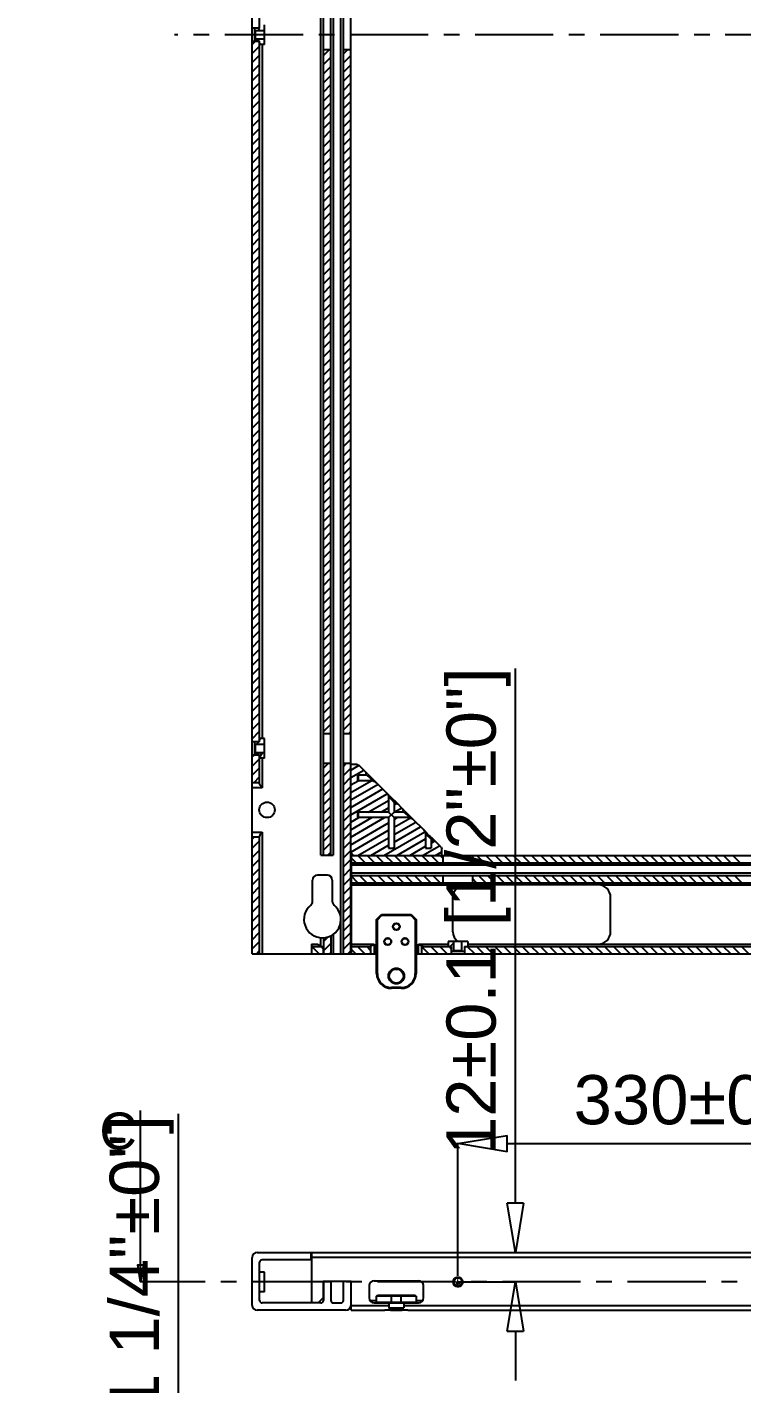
# Model space of a CAD drawing. Header units: millimetres. Extents: x -3132 to 28633, y 682 to 5849.
# Drawn here: x 14237 to 14528, y 2164 to 2716 of the extents above; entities that cross this region are included whole.
import ezdxf

# ---------------------------------------------------------------- set-up
doc = ezdxf.new("R2010")
doc.units = ezdxf.units.MM
doc.linetypes.add('CENTER', pattern=[50.8, 31.75, -6.35, 6.35, -6.35])
for name, color, linetype in [('02___PRT_ALL_AXES', 7, 'Continuous'), ('DEFAULT_1', 7, 'CENTER'), ('标准', 3, 'Continuous')]:
    doc.layers.add(name, color=color, linetype=linetype)
doc.layers.add('screw', color=33, linetype='Continuous', lineweight=13)
doc.styles.get("Standard").update_dxf_attribs({"font": 'arial.ttf'})
doc.styles.add('TXT', font='romans.shx', dxfattribs={"bigfont": 'gbcbig.shx'})
doc.dimstyles.new('ISO_25-10', dxfattribs={"dimtxt": 20, "dimasz": 20, "dimexe": 0.3, "dimexo": 0.3, "dimgap": 2, "dimtad": 1, "dimrnd": 0.0001, "dimdsep": 46, "dimtxsty": 'Standard', "dimblk": 'CLOSEDBLANK', "dimcen": 0.1, "dimclrd": 256, "dimclre": 256, "dimclrt": 256, "dimadec": 0, "dimazin": 2, "dimtm": 1e-09, "dimtfac": 1, "dimtofl": 0, "dimtmove": 0, "dimatfit": 3, "dimldrblk": 'CLOSEDBLANK', "dimfxl": 1, "dimtolj": 1, "dimarcsym": 0})
doc.dimstyles.get("Standard").update_dxf_attribs({"dimtxt": 0.18, "dimasz": 0.18, "dimexe": 0.18, "dimexo": 0.0625, "dimgap": 0.09, "dimtad": 0, "dimtih": 1, "dimtoh": 1, "dimdec": 4, "dimzin": 0, "dimdsep": 46, "dimtxsty": 'Standard', "dimcen": 0.09, "dimadec": 0, "dimazin": 0, "dimtfac": 1, "dimtdec": 4, "dimtofl": 0, "dimtmove": 0, "dimatfit": 3, "dimfxl": 1, "dimtolj": 1, "dimtzin": 0, "dimarcsym": 0})

# ---------------------------------------------------------------- blocks, each defined once
blk = doc.blocks.new('_ClosedBlank')
at = {"color": 0, "linetype": 'ByBlock', "lineweight": -2}
for p, q in [((-1, 0.167), (0, 0)), ((-1, 0.167), (-1, -0.167)), ((0, 0), (-1, -0.167))]:
    blk.add_line(p, q, dxfattribs=at)
blk = doc.blocks.new('*D268')
at = {"layer": 'Defpoints', "color": 0, "transparency": 16777216}
for p in [(14834.75, 2119.15), (14334.75, 1953.25), (14834.75, 1953.25)]:
    blk.add_point(p, dxfattribs=at)
at = {"layer": '标准', "lineweight": -2, "transparency": 16777216}
for p, q in [((14334.75, 1953.55), (14334.75, 2119.45)), ((14354.75, 2119.15), (14814.75, 2119.15)), ((14834.75, 1953.55), (14834.75, 2119.45))]:
    blk.add_line(p, q, dxfattribs=at)
at = {"layer": '标准', "lineweight": -2, "transparency": 16777216, "xscale": 20, "yscale": 20, "zscale": 20, "rotation": 180}
blk.add_blockref('_ClosedBlank', (14334.75, 2119.15), dxfattribs=at)
at = {"layer": '标准', "lineweight": -2, "transparency": 16777216, "xscale": 20, "yscale": 20, "zscale": 20}
blk.add_blockref('_ClosedBlank', (14834.75, 2119.15), dxfattribs=at)
at = {"layer": '标准', "transparency": 16777216, "insert": (14586.23, 2134.09), "char_height": 20, "attachment_point": 5}
blk.add_mtext('\\A1;500 [1\'-7 5/8"]%%P0.1', dxfattribs=at)
blk = doc.blocks.new('*D271')
at = {"layer": 'Defpoints', "color": 0, "transparency": 16777216}
for p in [(14742.25, 2262.08), (14412.25, 2208.05), (14742.25, 2208.05)]:
    blk.add_point(p, dxfattribs=at)
at = {"layer": '标准', "lineweight": -2, "transparency": 16777216}
for p, q in [((14412.25, 2208.35), (14412.25, 2262.38)), ((14432.25, 2262.08), (14722.25, 2262.08)), ((14742.25, 2208.35), (14742.25, 2262.38))]:
    blk.add_line(p, q, dxfattribs=at)
at = {"layer": '标准', "lineweight": -2, "transparency": 16777216, "xscale": 20, "yscale": 20, "zscale": 20, "rotation": 180}
blk.add_blockref('_ClosedBlank', (14412.25, 2262.08), dxfattribs=at)
at = {"layer": '标准', "lineweight": -2, "transparency": 16777216, "xscale": 20, "yscale": 20, "zscale": 20}
blk.add_blockref('_ClosedBlank', (14742.25, 2262.08), dxfattribs=at)
at = {"layer": '标准', "transparency": 16777216, "insert": (14577.25, 2276.9), "char_height": 20, "attachment_point": 5}
blk.add_mtext('\\A1;330±0.15 [1\'-1"±0"]', dxfattribs=at)
blk = doc.blocks.new('screw_m4_l')
at = {"layer": 'screw', "color": 1, "linetype": 'CENTER', "ltscale": 0.008797}
for p, q in [((-2.2, 0), (2.2, 0)), ((0, -2.2), (0, 2.2))]:
    blk.add_line(p, q, dxfattribs=at)
at = {"layer": 'screw', "color": 33}
blk.add_circle((0, 0), 1.65, dxfattribs=at)
at = {"layer": 'screw', "color": 2, "linetype": 'CENTER'}
blk.add_arc((0, 0), 2, 270, 180, dxfattribs=at)
at = {"layer": 'screw', "color": 6, "style": 'TXT'}
blk.add_text('M4', height=0.8, dxfattribs=at).set_placement((-0.68, -1))
blk = doc.blocks.new('*D274')
at = {"layer": 'Defpoints', "color": 0, "transparency": 16777216}
for p in [(14298.83, 2011.75), (14328.75, 2011.75), (14357.25, 1979.75)]:
    blk.add_point(p, dxfattribs=at)
at = {"layer": '标准', "lineweight": -2, "transparency": 16777216}
for p, q in [((14298.83, 2031.75), (14298.83, 2274.15)), ((14328.45, 2011.75), (14298.53, 2011.75)), ((14356.95, 1979.75), (14298.53, 1979.75)), ((14298.83, 1959.75), (14298.83, 1939.75))]:
    blk.add_line(p, q, dxfattribs=at)
at = {"layer": '标准', "lineweight": -2, "transparency": 16777216, "xscale": 20, "yscale": 20, "zscale": 20}
for p, rotation in [((14298.83, 2011.75), 270), ((14298.83, 1979.75), 90)]:
    blk.add_blockref('_ClosedBlank', p, dxfattribs=dict(at, rotation=rotation))
at = {"layer": '标准', "transparency": 16777216, "insert": (14283.88, 2162.95), "char_height": 20, "attachment_point": 5, "rotation": 90}
blk.add_mtext('\\A1;{\\C1;32±0.1 [1 1/4"±0"]}', dxfattribs=at)
blk = doc.blocks.new('*D286')
at = {"layer": 'Defpoints', "color": 0, "transparency": 16777216}
for p in [(14412.25, 2217.85), (14435.58, 2217.85), (14412.25, 2205.85)]:
    blk.add_point(p, dxfattribs=at)
at = {"layer": '标准', "lineweight": -2, "transparency": 16777216}
for p, q in [((14435.58, 2237.85), (14435.58, 2455.08)), ((14412.55, 2217.85), (14435.88, 2217.85)), ((14412.55, 2205.85), (14435.88, 2205.85)), ((14435.58, 2185.85), (14435.58, 2165.85))]:
    blk.add_line(p, q, dxfattribs=at)
at = {"layer": '标准', "lineweight": -2, "transparency": 16777216, "xscale": 20, "yscale": 20, "zscale": 20}
for p, rotation in [((14435.58, 2217.85), 270), ((14435.58, 2205.85), 90)]:
    blk.add_blockref('_ClosedBlank', p, dxfattribs=dict(at, rotation=rotation))
at = {"layer": '标准', "transparency": 16777216, "insert": (14420.63, 2356.47), "char_height": 20, "attachment_point": 5, "rotation": 90}
blk.add_mtext('\\A1;12±0.1 [1/2"±0"]', dxfattribs=at)

msp = doc.modelspace()

# ---------------------------------------------------------------- linework, layer by layer
at = {"color": 7, "linetype": 'Continuous'}
for p, q in [((14328.754, 2339.171), (14328.754, 3086.171)), ((14364.754, 2339.171), (14364.754, 3086.171)), ((14365.754, 2339.171), (14365.754, 3086.171)), ((14368.754, 2339.171), (14368.754, 3086.171)), ((14356.654, 2379.271), (14356.654, 3035.695)), ((14357.654, 2379.271), (14357.654, 3035.681)), ((14360.654, 2379.271), (14360.654, 3036.486)), ((14361.654, 3037.097), (14361.654, 2379.271)), ((14331.754, 2715.361), (14331.754, 2999.981)), ((14331.754, 2715.371), (14328.754, 2715.371)), ((14329.754, 2709.981), (14329.754, 2715.361)), ((14331.754, 2715.361), (14329.754, 2715.361)), ((14330.054, 2714.321), (14329.754, 2714.621)), ((14330.054, 2711.021), (14330.054, 2714.321)), ((14330.054, 2714.321), (14333.754, 2714.321)), ((14333.754, 2708.671), (14333.754, 2716.671)), ((14331.754, 2709.971), (14328.754, 2709.971)), ((14330.054, 2711.021), (14329.754, 2710.721)), ((14331.754, 2709.981), (14329.754, 2709.981)), ((14330.054, 2711.021), (14333.754, 2711.021)), ((14331.754, 2425.361), (14331.754, 2709.981)), ((14333.754, 2708.671), (14331.754, 2708.671)), ((14332.754, 2708.671), (14332.754, 2426.671)), ((14357.654, 2706.671), (14360.654, 2706.671)), ((14365.754, 2706.671), (14368.754, 2706.671)), ((14333.754, 2426.671), (14331.754, 2426.671)), ((14333.754, 2418.671), (14333.754, 2426.671)), ((14357.654, 2428.671), (14360.654, 2428.671)), ((14365.754, 2428.671), (14368.754, 2428.671)), ((14331.754, 2425.371), (14328.754, 2425.371)), ((14331.754, 2425.361), (14329.754, 2425.361)), ((14329.754, 2419.981), (14329.754, 2425.361)), ((14330.054, 2424.321), (14329.754, 2424.621)), ((14330.054, 2421.021), (14329.754, 2420.721)), ((14330.054, 2424.321), (14333.754, 2424.321)), ((14330.054, 2421.021), (14330.054, 2424.321)), ((14330.054, 2421.021), (14333.754, 2421.021)), ((14331.754, 2419.971), (14328.754, 2419.971)), ((14331.754, 2419.981), (14329.754, 2419.981)), ((14331.754, 2408.403), (14331.754, 2419.981)), ((14333.754, 2418.671), (14331.754, 2418.671)), ((14332.754, 2418.671), (14332.754, 2406.671)), ((14357.654, 2416.671), (14360.654, 2416.671)), ((14365.754, 2416.671), (14368.754, 2416.671)), ((14371.34, 2416.171), (14368.754, 2416.171)), ((14371.34, 2416.171), (14372.047, 2415.878)), ((14375.741, 2412.184), (14372.047, 2415.878)), ((14375.3, 2411.744), (14371.754, 2411.744)), ((14371.754, 2411.744), (14371.754, 2409.517)), ((14377.875, 2409.517), (14371.754, 2409.517)), ((14376.587, 2410.631), (14375.3, 2411.744)), ((14376.587, 2410.631), (14376.87, 2410.914)), ((14376.587, 2410.631), (14377.875, 2409.517)), ((14384.368, 2403.557), (14378.141, 2409.784)), ((14331.754, 2408.671), (14328.754, 2408.671)), ((14332.754, 2406.671), (14328.754, 2406.671)), ((14384.101, 2403.291), (14385.214, 2402.004)), ((14384.101, 2403.291), (14384.101, 2396.744)), ((14385.214, 2402.004), (14385.497, 2402.286)), ((14385.214, 2402.004), (14386.328, 2400.716)), ((14386.328, 2400.716), (14386.328, 2396.744)), ((14390.741, 2397.185), (14386.768, 2401.157)), ((14384.101, 2396.744), (14371.754, 2396.744)), ((14371.754, 2396.744), (14371.754, 2394.517)), ((14384.101, 2394.517), (14371.754, 2394.517)), ((14386.328, 2394.517), (14384.101, 2396.744)), ((14384.101, 2394.517), (14386.328, 2396.744)), ((14384.101, 2394.517), (14384.101, 2382.171)), ((14390.3, 2396.744), (14386.328, 2396.744)), ((14392.875, 2394.517), (14386.328, 2394.517)), ((14386.328, 2394.517), (14386.328, 2382.171)), ((14390.3, 2396.744), (14392.875, 2394.517)), ((14391.587, 2395.631), (14391.87, 2395.914)), ((14399.368, 2388.557), (14393.141, 2394.784)), ((14328.754, 2388.671), (14332.754, 2388.671)), ((14332.754, 2388.671), (14332.754, 2339.171)), ((14399.101, 2388.291), (14400.214, 2387.004)), ((14399.101, 2388.291), (14399.101, 2382.171)), ((14400.215, 2387.004), (14400.497, 2387.287)), ((14328.754, 2386.671), (14331.754, 2386.671)), ((14331.754, 2339.171), (14331.754, 2386.939)), ((14384.101, 2382.171), (14386.328, 2382.171)), ((14399.101, 2382.171), (14401.328, 2382.171)), ((14401.328, 2385.716), (14400.214, 2387.004)), ((14401.328, 2385.716), (14401.328, 2382.171)), ((14405.461, 2382.464), (14401.768, 2386.157)), ((14405.461, 2382.464), (14405.754, 2381.756)), ((14405.754, 2379.171), (14405.754, 2381.756)), ((14356.654, 2379.271), (14361.654, 2379.271)), ((14369.754, 2379.171), (14368.754, 2380.171)), ((14368.854, 2379.171), (14785.654, 2379.171)), ((14368.854, 2379.171), (14368.854, 2339.171)), ((14368.854, 2376.171), (14785.654, 2376.171)), ((14406.254, 2376.171), (14406.254, 2379.171)), ((14418.254, 2376.171), (14418.254, 2379.171)), ((14359.254, 2371.171), (14355.254, 2371.171)), ((14785.654, 2375.171), (14368.854, 2375.171)), ((14368.854, 2372.071), (14785.654, 2372.071)), ((14368.854, 2371.071), (14785.654, 2371.071)), ((14406.254, 2368.071), (14406.254, 2371.071)), ((14418.254, 2368.071), (14418.254, 2371.071)), ((14353.254, 2360.536), (14353.254, 2369.171)), ((14361.254, 2369.171), (14361.254, 2360.536)), ((14368.854, 2368.071), (14785.654, 2368.071)), ((14414.259, 2367.071), (14368.854, 2367.071)), ((14469.254, 2367.171), (14415.254, 2367.171)), ((14684.259, 2367.071), (14470.249, 2367.071)), ((14410.254, 2348.171), (14410.254, 2362.171)), ((14474.254, 2348.171), (14474.254, 2362.171)), ((14379.254, 2353.171), (14381.254, 2355.171)), ((14379.554, 2353.046), (14381.379, 2354.871)), ((14381.254, 2355.171), (14393.254, 2355.171)), ((14381.379, 2354.871), (14381.254, 2355.171)), ((14381.379, 2354.871), (14393.13, 2354.871)), ((14393.13, 2354.871), (14393.254, 2355.171)), ((14393.13, 2354.871), (14394.954, 2353.046)), ((14393.254, 2355.171), (14395.254, 2353.171)), ((14379.554, 2353.046), (14379.254, 2353.171)), ((14379.254, 2331.171), (14379.254, 2353.171)), ((14379.554, 2331.171), (14379.554, 2353.046)), ((14394.954, 2353.046), (14395.254, 2353.171)), ((14394.954, 2353.046), (14394.954, 2331.171)), ((14395.254, 2353.171), (14395.254, 2331.171)), ((14352.754, 2343.171), (14355.554, 2343.171)), ((14352.754, 2343.171), (14352.754, 2339.171)), ((14356.654, 2342.171), (14356.654, 2345.695)), ((14357.654, 2345.681), (14357.654, 2339.171)), ((14360.654, 2346.486), (14360.654, 2339.171)), ((14361.654, 2347.097), (14361.654, 2339.171)), ((14368.854, 2343.171), (14378.254, 2343.171)), ((14378.254, 2343.171), (14378.254, 2339.171)), ((14396.254, 2343.171), (14408.254, 2343.171)), ((14396.254, 2339.171), (14396.254, 2343.171)), ((14416.254, 2344.171), (14408.254, 2344.171)), ((14408.254, 2344.171), (14408.254, 2342.171)), ((14410.604, 2340.471), (14410.604, 2344.171)), ((14413.904, 2340.471), (14413.904, 2344.171)), ((14416.254, 2344.171), (14416.254, 2342.171)), ((14416.254, 2343.171), (14738.254, 2343.171)), ((14328.754, 2339.171), (14368.754, 2339.171)), ((14352.754, 2342.171), (14357.554, 2342.171)), ((14357.554, 2342.171), (14357.554, 2339.171)), ((14368.854, 2342.171), (14376.932, 2342.171)), ((14368.854, 2339.171), (14379.254, 2339.171)), ((14376.932, 2339.171), (14376.932, 2342.171)), ((14395.254, 2339.171), (14759.254, 2339.171)), ((14397.577, 2342.171), (14409.564, 2342.171)), ((14397.577, 2339.171), (14397.577, 2342.171)), ((14409.554, 2342.171), (14409.554, 2339.171)), ((14409.564, 2342.171), (14409.564, 2340.171)), ((14414.944, 2340.171), (14409.564, 2340.171)), ((14410.604, 2340.471), (14410.304, 2340.171)), ((14413.904, 2340.471), (14410.604, 2340.471)), ((14413.904, 2340.471), (14414.204, 2340.171)), ((14414.944, 2342.171), (14739.564, 2342.171)), ((14414.944, 2342.171), (14414.944, 2340.171)), ((14414.954, 2342.171), (14414.954, 2339.171)), ((14379.254, 2331.171), (14379.554, 2331.171)), ((14395.254, 2331.171), (14394.954, 2331.171)), ((14389.254, 2325.471), (14385.254, 2325.471)), ((14385.254, 2325.171), (14385.254, 2325.471)), ((14389.254, 2325.171), (14385.254, 2325.171)), ((14389.254, 2325.171), (14389.254, 2325.471)), ((14330.754, 2217.851), (14352.654, 2217.851)), ((14352.654, 2214.851), (14352.654, 2217.851)), ((14352.754, 2217.851), (14352.754, 2197.351)), ((14352.754, 2217.851), (14801.754, 2217.851)), ((14328.754, 2196.351), (14328.754, 2215.851)), ((14331.754, 2198.351), (14331.754, 2213.851)), ((14352.654, 2214.851), (14332.754, 2214.851)), ((14801.754, 2215.851), (14352.754, 2215.851)), ((14357.554, 2206.101), (14357.554, 2199.351)), ((14368.854, 2206.101), (14357.554, 2206.101)), ((14357.654, 2206.101), (14357.654, 2198.351)), ((14360.654, 2206.101), (14360.654, 2198.351)), ((14365.754, 2198.351), (14365.754, 2206.101)), ((14368.754, 2206.101), (14368.754, 2196.351)), ((14368.854, 2194.351), (14368.854, 2206.101)), ((14378.254, 2206.351), (14396.254, 2206.351)), ((14376.254, 2204.351), (14376.254, 2199.351)), ((14379.254, 2200.051), (14379.554, 2200.351)), ((14379.254, 2197.651), (14379.254, 2200.051)), ((14395.254, 2200.051), (14379.254, 2200.051)), ((14394.954, 2200.351), (14379.554, 2200.351)), ((14385.254, 2197.351), (14385.254, 2200.351)), ((14389.254, 2197.351), (14389.254, 2200.351)), ((14395.254, 2200.051), (14394.954, 2200.351)), ((14395.254, 2200.051), (14395.254, 2197.651)), ((14398.254, 2199.351), (14398.254, 2204.351)), ((14366.754, 2194.351), (14330.754, 2194.351)), ((14356.654, 2197.351), (14332.754, 2197.351)), ((14357.554, 2199.351), (14355.554, 2197.351)), ((14361.654, 2197.351), (14364.754, 2197.351)), ((14368.854, 2196.351), (14384.254, 2196.351)), ((14368.854, 2194.351), (14382.641, 2194.351)), ((14376.562, 2198.351), (14379.254, 2198.351)), ((14378.254, 2197.351), (14396.254, 2197.351)), ((14379.554, 2197.351), (14379.254, 2197.651)), ((14379.254, 2197.651), (14395.254, 2197.651)), ((14384.254, 2197.351), (14384.254, 2195.351)), ((14385.054, 2194.551), (14384.254, 2195.351)), ((14384.254, 2195.351), (14390.254, 2195.351)), ((14384.868, 2194.351), (14389.641, 2194.351)), ((14385.054, 2194.551), (14389.454, 2194.551)), ((14389.454, 2194.551), (14390.254, 2195.351)), ((14390.254, 2197.351), (14390.254, 2195.351)), ((14390.254, 2196.351), (14764.254, 2196.351)), ((14391.868, 2194.351), (14762.641, 2194.351)), ((14394.954, 2197.351), (14395.254, 2197.651)), ((14395.254, 2198.351), (14397.946, 2198.351))]:
    msp.add_line(p, q, dxfattribs=at)
at = {"color": 2, "linetype": 'Continuous'}
for p, q in [((14331.869, 2714.321), (14331.269, 2715.361)), ((14331.674, 2715.371), (14331.754, 2715.451)), ((14328.754, 2708.739), (14329.987, 2709.971)), ((14328.754, 2705.026), (14331.754, 2708.026)), ((14331.307, 2709.981), (14330.707, 2711.021)), ((14332.064, 2708.671), (14331.754, 2709.207)), ((14328.754, 2701.314), (14331.754, 2704.314)), ((14357.654, 2704.228), (14360.097, 2706.671)), ((14357.654, 2700.515), (14360.654, 2703.515)), ((14365.754, 2704.903), (14367.522, 2706.671)), ((14365.754, 2701.191), (14368.754, 2704.191)), ((14328.754, 2697.602), (14331.754, 2700.602)), ((14328.754, 2693.889), (14331.754, 2696.889)), ((14357.654, 2696.803), (14360.654, 2699.803)), ((14357.654, 2693.091), (14360.654, 2696.091)), ((14365.754, 2697.478), (14368.754, 2700.478)), ((14365.754, 2693.766), (14368.754, 2696.766)), ((14328.754, 2690.177), (14331.754, 2693.177)), ((14357.654, 2689.378), (14360.654, 2692.378)), ((14365.754, 2690.054), (14368.754, 2693.054)), ((14328.754, 2686.465), (14331.754, 2689.465)), ((14328.754, 2682.752), (14331.754, 2685.752)), ((14357.654, 2685.666), (14360.654, 2688.666)), ((14357.654, 2681.954), (14360.654, 2684.954)), ((14365.754, 2686.342), (14368.754, 2689.342)), ((14365.754, 2682.629), (14368.754, 2685.629)), ((14328.754, 2679.04), (14331.754, 2682.04)), ((14357.654, 2678.242), (14360.654, 2681.242)), ((14365.754, 2678.917), (14368.754, 2681.917)), ((14328.754, 2675.328), (14331.754, 2678.328)), ((14328.754, 2671.615), (14331.754, 2674.615)), ((14357.654, 2674.529), (14360.654, 2677.529)), ((14365.754, 2675.205), (14368.754, 2678.205)), ((14365.754, 2671.492), (14368.754, 2674.492)), ((14328.754, 2667.903), (14331.754, 2670.903)), ((14357.654, 2670.817), (14360.654, 2673.817)), ((14357.654, 2667.105), (14360.654, 2670.105)), ((14365.754, 2667.78), (14368.754, 2670.78)), ((14328.754, 2664.191), (14331.754, 2667.191)), ((14328.754, 2660.478), (14331.754, 2663.478)), ((14357.654, 2663.392), (14360.654, 2666.392)), ((14365.754, 2664.068), (14368.754, 2667.068)), ((14365.754, 2660.355), (14368.754, 2663.355)), ((14328.754, 2656.766), (14331.754, 2659.766)), ((14357.654, 2659.68), (14360.654, 2662.68)), ((14357.654, 2655.968), (14360.654, 2658.968)), ((14365.754, 2656.643), (14368.754, 2659.643)), ((14328.754, 2653.054), (14331.754, 2656.054)), ((14328.754, 2649.342), (14331.754, 2652.342)), ((14357.654, 2652.255), (14360.654, 2655.255)), ((14365.754, 2652.931), (14368.754, 2655.931)), ((14365.754, 2649.218), (14368.754, 2652.218)), ((14328.754, 2645.629), (14331.754, 2648.629)), ((14357.654, 2648.543), (14360.654, 2651.543)), ((14357.654, 2644.831), (14360.654, 2647.831)), ((14365.754, 2645.506), (14368.754, 2648.506)), ((14328.754, 2641.917), (14331.754, 2644.917)), ((14328.754, 2638.205), (14331.754, 2641.205)), ((14357.654, 2641.118), (14360.654, 2644.118)), ((14365.754, 2641.794), (14368.754, 2644.794)), ((14365.754, 2638.081), (14368.754, 2641.081)), ((14328.754, 2634.492), (14331.754, 2637.492)), ((14357.654, 2637.406), (14360.654, 2640.406)), ((14357.654, 2633.694), (14360.654, 2636.694)), ((14365.754, 2634.369), (14368.754, 2637.369)), ((14328.754, 2630.78), (14331.754, 2633.78)), ((14328.754, 2627.068), (14331.754, 2630.068)), ((14357.654, 2629.981), (14360.654, 2632.981)), ((14365.754, 2630.657), (14368.754, 2633.657)), ((14365.754, 2626.945), (14368.754, 2629.945)), ((14328.754, 2623.355), (14331.754, 2626.355)), ((14357.654, 2626.269), (14360.654, 2629.269)), ((14357.654, 2622.557), (14360.654, 2625.557)), ((14365.754, 2623.232), (14368.754, 2626.232)), ((14328.754, 2619.643), (14331.754, 2622.643)), ((14328.754, 2615.931), (14331.754, 2618.931)), ((14357.654, 2618.845), (14360.654, 2621.845)), ((14365.754, 2619.52), (14368.754, 2622.52)), ((14365.754, 2615.808), (14368.754, 2618.808)), ((14328.754, 2612.218), (14331.754, 2615.218)), ((14357.654, 2615.132), (14360.654, 2618.132)), ((14357.654, 2611.42), (14360.654, 2614.42)), ((14365.754, 2612.095), (14368.754, 2615.095)), ((14328.754, 2608.506), (14331.754, 2611.506)), ((14328.754, 2604.794), (14331.754, 2607.794)), ((14357.654, 2607.708), (14360.654, 2610.708)), ((14365.754, 2608.383), (14368.754, 2611.383)), ((14365.754, 2604.671), (14368.754, 2607.671)), ((14328.754, 2601.081), (14331.754, 2604.081)), ((14357.654, 2603.995), (14360.654, 2606.995)), ((14357.654, 2600.283), (14360.654, 2603.283)), ((14365.754, 2600.958), (14368.754, 2603.958)), ((14328.754, 2597.369), (14331.754, 2600.369)), ((14328.754, 2593.657), (14331.754, 2596.657)), ((14357.654, 2596.571), (14360.654, 2599.571)), ((14365.754, 2597.246), (14368.754, 2600.246)), ((14328.754, 2589.945), (14331.754, 2592.945)), ((14357.654, 2592.858), (14360.654, 2595.858)), ((14357.654, 2589.146), (14360.654, 2592.146)), ((14365.754, 2593.534), (14368.754, 2596.534)), ((14365.754, 2589.821), (14368.754, 2592.821)), ((14328.754, 2586.232), (14331.754, 2589.232)), ((14357.654, 2585.434), (14360.654, 2588.434)), ((14365.754, 2586.109), (14368.754, 2589.109)), ((14328.754, 2582.52), (14331.754, 2585.52)), ((14328.754, 2578.808), (14331.754, 2581.808)), ((14357.654, 2581.721), (14360.654, 2584.721)), ((14357.654, 2578.009), (14360.654, 2581.009)), ((14365.754, 2582.397), (14368.754, 2585.397)), ((14365.754, 2578.685), (14368.754, 2581.685)), ((14328.754, 2575.095), (14331.754, 2578.095)), ((14357.654, 2574.297), (14360.654, 2577.297)), ((14365.754, 2574.972), (14368.754, 2577.972)), ((14328.754, 2571.383), (14331.754, 2574.383)), ((14328.754, 2567.671), (14331.754, 2570.671)), ((14357.654, 2570.585), (14360.654, 2573.585)), ((14357.654, 2566.872), (14360.654, 2569.872)), ((14365.754, 2571.26), (14368.754, 2574.26)), ((14365.754, 2567.548), (14368.754, 2570.548)), ((14328.754, 2563.958), (14331.754, 2566.958)), ((14357.654, 2563.16), (14360.654, 2566.16)), ((14365.754, 2563.835), (14368.754, 2566.835)), ((14328.754, 2560.246), (14331.754, 2563.246)), ((14328.754, 2556.534), (14331.754, 2559.534)), ((14357.654, 2559.448), (14360.654, 2562.448)), ((14357.654, 2555.735), (14360.654, 2558.735)), ((14365.754, 2560.123), (14368.754, 2563.123)), ((14365.754, 2556.411), (14368.754, 2559.411)), ((14328.754, 2552.821), (14331.754, 2555.821)), ((14357.654, 2552.023), (14360.654, 2555.023)), ((14365.754, 2552.698), (14368.754, 2555.698)), ((14328.754, 2549.109), (14331.754, 2552.109)), ((14328.754, 2545.397), (14331.754, 2548.397)), ((14357.654, 2548.311), (14360.654, 2551.311)), ((14357.654, 2544.598), (14360.654, 2547.598)), ((14365.754, 2548.986), (14368.754, 2551.986)), ((14365.754, 2545.274), (14368.754, 2548.274)), ((14328.754, 2541.685), (14331.754, 2544.685)), ((14357.654, 2540.886), (14360.654, 2543.886)), ((14365.754, 2541.561), (14368.754, 2544.561)), ((14328.754, 2537.972), (14331.754, 2540.972)), ((14328.754, 2534.26), (14331.754, 2537.26)), ((14357.654, 2537.174), (14360.654, 2540.174)), ((14357.654, 2533.461), (14360.654, 2536.461)), ((14365.754, 2537.849), (14368.754, 2540.849)), ((14365.754, 2534.137), (14368.754, 2537.137)), ((14328.754, 2530.548), (14331.754, 2533.548)), ((14357.654, 2529.749), (14360.654, 2532.749)), ((14365.754, 2530.424), (14368.754, 2533.424)), ((14328.754, 2526.835), (14331.754, 2529.835)), ((14328.754, 2523.123), (14331.754, 2526.123)), ((14357.654, 2526.037), (14360.654, 2529.037)), ((14357.654, 2522.324), (14360.654, 2525.324)), ((14365.754, 2526.712), (14368.754, 2529.712)), ((14365.754, 2523), (14368.754, 2526)), ((14328.754, 2519.411), (14331.754, 2522.411)), ((14357.654, 2518.612), (14360.654, 2521.612)), ((14365.754, 2519.288), (14368.754, 2522.288)), ((14328.754, 2515.698), (14331.754, 2518.698)), ((14328.754, 2511.986), (14331.754, 2514.986)), ((14357.654, 2514.9), (14360.654, 2517.9)), ((14357.654, 2511.188), (14360.654, 2514.188)), ((14365.754, 2515.575), (14368.754, 2518.575)), ((14365.754, 2511.863), (14368.754, 2514.863)), ((14328.754, 2508.274), (14331.754, 2511.274)), ((14357.654, 2507.475), (14360.654, 2510.475)), ((14365.754, 2508.151), (14368.754, 2511.151)), ((14328.754, 2504.561), (14331.754, 2507.561)), ((14328.754, 2500.849), (14331.754, 2503.849)), ((14357.654, 2503.763), (14360.654, 2506.763)), ((14357.654, 2500.051), (14360.654, 2503.051)), ((14365.754, 2504.438), (14368.754, 2507.438)), ((14365.754, 2500.726), (14368.754, 2503.726)), ((14328.754, 2497.137), (14331.754, 2500.137)), ((14357.654, 2496.338), (14360.654, 2499.338)), ((14365.754, 2497.014), (14368.754, 2500.014)), ((14328.754, 2493.424), (14331.754, 2496.424)), ((14328.754, 2489.712), (14331.754, 2492.712)), ((14357.654, 2492.626), (14360.654, 2495.626)), ((14357.654, 2488.914), (14360.654, 2491.914)), ((14365.754, 2493.301), (14368.754, 2496.301)), ((14365.754, 2489.589), (14368.754, 2492.589)), ((14328.754, 2486), (14331.754, 2489)), ((14357.654, 2485.201), (14360.654, 2488.201)), ((14365.754, 2485.877), (14368.754, 2488.877)), ((14328.754, 2482.288), (14331.754, 2485.288)), ((14328.754, 2478.575), (14331.754, 2481.575)), ((14357.654, 2481.489), (14360.654, 2484.489)), ((14365.754, 2482.164), (14368.754, 2485.164)), ((14365.754, 2478.452), (14368.754, 2481.452)), ((14328.754, 2474.863), (14331.754, 2477.863)), ((14357.654, 2477.777), (14360.654, 2480.777)), ((14357.654, 2474.064), (14360.654, 2477.064)), ((14365.754, 2474.74), (14368.754, 2477.74)), ((14328.754, 2471.151), (14331.754, 2474.151)), ((14328.754, 2467.438), (14331.754, 2470.438)), ((14357.654, 2470.352), (14360.654, 2473.352)), ((14365.754, 2471.028), (14368.754, 2474.028)), ((14365.754, 2467.315), (14368.754, 2470.315)), ((14328.754, 2463.726), (14331.754, 2466.726)), ((14357.654, 2466.64), (14360.654, 2469.64)), ((14357.654, 2462.928), (14360.654, 2465.928)), ((14365.754, 2463.603), (14368.754, 2466.603)), ((14328.754, 2460.014), (14331.754, 2463.014)), ((14328.754, 2456.301), (14331.754, 2459.301)), ((14357.654, 2459.215), (14360.654, 2462.215)), ((14365.754, 2459.891), (14368.754, 2462.891)), ((14365.754, 2456.178), (14368.754, 2459.178)), ((14328.754, 2452.589), (14331.754, 2455.589)), ((14357.654, 2455.503), (14360.654, 2458.503)), ((14357.654, 2451.791), (14360.654, 2454.791)), ((14365.754, 2452.466), (14368.754, 2455.466)), ((14328.754, 2448.877), (14331.754, 2451.877)), ((14328.754, 2445.164), (14331.754, 2448.164)), ((14357.654, 2448.078), (14360.654, 2451.078)), ((14365.754, 2448.754), (14368.754, 2451.754)), ((14365.754, 2445.041), (14368.754, 2448.041)), ((14328.754, 2441.452), (14331.754, 2444.452)), ((14357.654, 2444.366), (14360.654, 2447.366)), ((14357.654, 2440.654), (14360.654, 2443.654)), ((14365.754, 2441.329), (14368.754, 2444.329)), ((14328.754, 2437.74), (14331.754, 2440.74)), ((14328.754, 2434.028), (14331.754, 2437.028)), ((14357.654, 2436.941), (14360.654, 2439.941)), ((14365.754, 2437.617), (14368.754, 2440.617)), ((14365.754, 2433.904), (14368.754, 2436.904)), ((14328.754, 2430.315), (14331.754, 2433.315)), ((14357.654, 2433.229), (14360.654, 2436.229)), ((14357.654, 2429.517), (14360.654, 2432.517)), ((14365.754, 2430.192), (14368.754, 2433.192)), ((14328.754, 2426.603), (14331.754, 2429.603)), ((14331.234, 2425.371), (14331.754, 2425.891)), ((14331.754, 2426.135), (14332.064, 2426.671)), ((14360.521, 2428.671), (14360.654, 2428.804)), ((14367.945, 2428.671), (14368.754, 2429.48)), ((14330.707, 2424.321), (14331.307, 2425.361)), ((14331.754, 2418.904), (14332.977, 2421.021)), ((14328.754, 2419.178), (14329.547, 2419.971)), ((14328.754, 2415.466), (14331.754, 2418.466)), ((14328.754, 2411.754), (14331.754, 2414.754)), ((14357.654, 2414.667), (14359.658, 2416.671)), ((14365.754, 2415.343), (14367.082, 2416.671)), ((14368.754, 2413.853), (14372.126, 2415.8)), ((14329.384, 2408.671), (14331.754, 2411.041)), ((14357.654, 2410.955), (14360.654, 2413.955)), ((14357.654, 2407.243), (14360.654, 2410.243)), ((14365.754, 2411.631), (14368.754, 2414.631)), ((14365.754, 2407.918), (14368.754, 2410.918)), ((14368.754, 2410.822), (14374.047, 2413.878)), ((14368.754, 2407.791), (14371.753, 2409.522)), ((14368.754, 2404.76), (14376.994, 2409.517)), ((14357.654, 2403.531), (14360.654, 2406.531)), ((14365.754, 2404.206), (14368.754, 2407.206)), ((14368.754, 2401.729), (14379.812, 2408.113)), ((14368.754, 2398.698), (14381.734, 2406.191)), ((14368.754, 2395.667), (14383.569, 2404.22)), ((14357.654, 2399.818), (14360.654, 2402.818)), ((14357.654, 2396.106), (14360.654, 2399.106)), ((14365.754, 2400.494), (14368.754, 2403.494)), ((14365.754, 2396.781), (14368.754, 2399.781)), ((14375.871, 2396.744), (14384.101, 2401.496)), ((14381.121, 2396.744), (14384.101, 2398.465)), ((14386.328, 2399.751), (14387.275, 2400.297)), ((14386.371, 2396.744), (14389.42, 2398.505)), ((14357.654, 2392.394), (14360.654, 2395.394)), ((14365.754, 2393.069), (14368.754, 2396.069)), ((14368.754, 2392.636), (14372.013, 2394.517)), ((14368.754, 2389.604), (14377.263, 2394.517)), ((14368.754, 2386.573), (14382.513, 2394.517)), ((14386.328, 2393.688), (14387.763, 2394.517)), ((14386.328, 2390.657), (14392.944, 2394.477)), ((14386.328, 2387.626), (14395.185, 2392.74)), ((14357.654, 2388.681), (14360.654, 2391.681)), ((14357.654, 2384.969), (14360.654, 2387.969)), ((14365.754, 2389.357), (14368.754, 2392.357)), ((14365.754, 2385.644), (14368.754, 2388.644)), ((14368.754, 2383.542), (14384.101, 2392.403)), ((14368.754, 2380.511), (14384.101, 2389.371)), ((14382.183, 2379.171), (14398.819, 2388.776)), ((14386.328, 2384.595), (14397.107, 2390.818)), ((14328.754, 2385.767), (14329.658, 2386.671)), ((14328.754, 2382.055), (14331.754, 2385.055)), ((14357.654, 2381.257), (14360.654, 2384.257)), ((14365.754, 2381.932), (14368.754, 2384.932)), ((14371.683, 2379.171), (14384.101, 2386.34)), ((14376.933, 2379.171), (14384.101, 2383.309)), ((14387.433, 2379.171), (14399.101, 2385.907)), ((14392.683, 2379.171), (14399.101, 2382.876)), ((14397.933, 2379.171), (14404.793, 2383.132)), ((14401.328, 2384.162), (14402.872, 2385.053)), ((14328.754, 2378.343), (14331.754, 2381.343)), ((14328.754, 2374.631), (14331.754, 2377.631)), ((14359.381, 2379.271), (14360.654, 2380.544)), ((14365.754, 2378.22), (14368.754, 2381.22)), ((14365.754, 2374.507), (14368.754, 2377.507)), ((14370.927, 2376.171), (14368.854, 2378.243)), ((14374.639, 2376.171), (14371.639, 2379.171)), ((14378.351, 2376.171), (14375.351, 2379.171)), ((14382.063, 2376.171), (14379.063, 2379.171)), ((14385.776, 2376.171), (14382.776, 2379.171)), ((14389.488, 2376.171), (14386.488, 2379.171)), ((14393.2, 2376.171), (14390.2, 2379.171)), ((14396.913, 2376.171), (14393.913, 2379.171)), ((14400.625, 2376.171), (14397.625, 2379.171)), ((14404.337, 2376.171), (14401.337, 2379.171)), ((14403.183, 2379.171), (14405.754, 2380.656)), ((14406.254, 2377.966), (14405.05, 2379.171)), ((14419.187, 2376.171), (14418.254, 2377.103)), ((14422.899, 2376.171), (14419.899, 2379.171)), ((14426.611, 2376.171), (14423.611, 2379.171)), ((14430.324, 2376.171), (14427.324, 2379.171)), ((14434.036, 2376.171), (14431.036, 2379.171)), ((14437.748, 2376.171), (14434.748, 2379.171)), ((14441.46, 2376.171), (14438.46, 2379.171)), ((14445.173, 2376.171), (14442.173, 2379.171)), ((14448.885, 2376.171), (14445.885, 2379.171)), ((14452.597, 2376.171), (14449.597, 2379.171)), ((14456.31, 2376.171), (14453.31, 2379.171)), ((14460.022, 2376.171), (14457.022, 2379.171)), ((14463.734, 2376.171), (14460.734, 2379.171)), ((14467.447, 2376.171), (14464.447, 2379.171)), ((14471.159, 2376.171), (14468.159, 2379.171)), ((14474.871, 2376.171), (14471.871, 2379.171)), ((14478.584, 2376.171), (14475.584, 2379.171)), ((14482.296, 2376.171), (14479.296, 2379.171)), ((14486.008, 2376.171), (14483.008, 2379.171)), ((14489.72, 2376.171), (14486.72, 2379.171)), ((14493.433, 2376.171), (14490.433, 2379.171)), ((14497.145, 2376.171), (14494.145, 2379.171)), ((14500.857, 2376.171), (14497.857, 2379.171)), ((14504.57, 2376.171), (14501.57, 2379.171)), ((14508.282, 2376.171), (14505.282, 2379.171)), ((14511.994, 2376.171), (14508.994, 2379.171)), ((14515.707, 2376.171), (14512.707, 2379.171)), ((14519.419, 2376.171), (14516.419, 2379.171)), ((14523.131, 2376.171), (14520.131, 2379.171)), ((14526.844, 2376.171), (14523.844, 2379.171)), ((14328.754, 2370.918), (14331.754, 2373.918)), ((14365.754, 2370.795), (14368.754, 2373.795)), ((14371.602, 2368.071), (14368.854, 2370.818)), ((14375.314, 2368.071), (14372.314, 2371.071)), ((14379.027, 2368.071), (14376.027, 2371.071)), ((14382.739, 2368.071), (14379.739, 2371.071)), ((14386.451, 2368.071), (14383.451, 2371.071)), ((14390.163, 2368.071), (14387.163, 2371.071)), ((14393.876, 2368.071), (14390.876, 2371.071)), ((14397.588, 2368.071), (14394.588, 2371.071)), ((14401.3, 2368.071), (14398.3, 2371.071)), ((14405.013, 2368.071), (14402.013, 2371.071)), ((14406.254, 2370.541), (14405.725, 2371.071)), ((14423.574, 2368.071), (14420.574, 2371.071)), ((14427.287, 2368.071), (14424.287, 2371.071)), ((14430.999, 2368.071), (14427.999, 2371.071)), ((14434.711, 2368.071), (14431.711, 2371.071)), ((14438.424, 2368.071), (14435.424, 2371.071)), ((14442.136, 2368.071), (14439.136, 2371.071)), ((14445.848, 2368.071), (14442.848, 2371.071)), ((14449.56, 2368.071), (14446.56, 2371.071)), ((14453.273, 2368.071), (14450.273, 2371.071)), ((14456.985, 2368.071), (14453.985, 2371.071)), ((14460.697, 2368.071), (14457.697, 2371.071)), ((14464.41, 2368.071), (14461.41, 2371.071)), ((14468.122, 2368.071), (14465.122, 2371.071)), ((14471.834, 2368.071), (14468.834, 2371.071)), ((14475.547, 2368.071), (14472.547, 2371.071)), ((14479.259, 2368.071), (14476.259, 2371.071)), ((14482.971, 2368.071), (14479.971, 2371.071)), ((14486.684, 2368.071), (14483.684, 2371.071)), ((14490.396, 2368.071), (14487.396, 2371.071)), ((14494.108, 2368.071), (14491.108, 2371.071)), ((14497.82, 2368.071), (14494.82, 2371.071)), ((14501.533, 2368.071), (14498.533, 2371.071)), ((14505.245, 2368.071), (14502.245, 2371.071)), ((14508.957, 2368.071), (14505.957, 2371.071)), ((14512.67, 2368.071), (14509.67, 2371.071)), ((14516.382, 2368.071), (14513.382, 2371.071)), ((14520.094, 2368.071), (14517.094, 2371.071)), ((14523.807, 2368.071), (14520.807, 2371.071)), ((14527.519, 2368.071), (14524.519, 2371.071)), ((14328.754, 2367.206), (14331.754, 2370.206)), ((14328.754, 2363.494), (14331.754, 2366.494)), ((14365.754, 2367.083), (14368.754, 2370.083)), ((14365.754, 2363.371), (14368.754, 2366.371)), ((14419.862, 2368.071), (14418.254, 2369.678)), ((14328.754, 2359.781), (14331.754, 2362.781)), ((14365.754, 2359.658), (14368.754, 2362.658)), ((14328.754, 2356.069), (14331.754, 2359.069)), ((14328.754, 2352.357), (14331.754, 2355.357)), ((14365.754, 2355.946), (14368.754, 2358.946)), ((14365.754, 2352.234), (14368.754, 2355.234)), ((14328.754, 2348.644), (14331.754, 2351.644)), ((14365.754, 2348.521), (14368.754, 2351.521)), ((14328.754, 2344.932), (14331.754, 2347.932)), ((14328.754, 2341.22), (14331.754, 2344.22)), ((14357.654, 2344.134), (14359.553, 2346.032)), ((14357.654, 2340.421), (14360.654, 2343.421)), ((14365.754, 2344.809), (14368.754, 2347.809)), ((14365.754, 2341.097), (14368.754, 2344.097)), ((14409.141, 2342.171), (14410.604, 2343.634)), ((14330.418, 2339.171), (14331.754, 2340.507)), ((14355.954, 2339.171), (14352.954, 2342.171)), ((14357.554, 2341.283), (14356.667, 2342.171)), ((14360.116, 2339.171), (14360.654, 2339.709)), ((14367.541, 2339.171), (14368.754, 2340.384)), ((14370.803, 2339.171), (14368.854, 2341.12)), ((14374.516, 2339.171), (14371.516, 2342.171)), ((14376.932, 2340.467), (14375.228, 2342.171)), ((14400.502, 2339.171), (14397.577, 2342.095)), ((14404.214, 2339.171), (14401.214, 2342.171)), ((14407.927, 2339.171), (14404.927, 2342.171)), ((14409.554, 2341.255), (14408.639, 2342.171)), ((14415.351, 2339.171), (14414.954, 2339.567)), ((14419.063, 2339.171), (14416.063, 2342.171)), ((14422.776, 2339.171), (14419.776, 2342.171)), ((14426.488, 2339.171), (14423.488, 2342.171)), ((14430.2, 2339.171), (14427.2, 2342.171)), ((14433.913, 2339.171), (14430.913, 2342.171)), ((14437.625, 2339.171), (14434.625, 2342.171)), ((14441.337, 2339.171), (14438.337, 2342.171)), ((14445.05, 2339.171), (14442.05, 2342.171)), ((14448.762, 2339.171), (14445.762, 2342.171)), ((14452.474, 2339.171), (14449.474, 2342.171)), ((14456.187, 2339.171), (14453.187, 2342.171)), ((14459.899, 2339.171), (14456.899, 2342.171)), ((14463.611, 2339.171), (14460.611, 2342.171)), ((14467.324, 2339.171), (14464.324, 2342.171)), ((14471.036, 2339.171), (14468.036, 2342.171)), ((14474.748, 2339.171), (14471.748, 2342.171)), ((14478.46, 2339.171), (14475.46, 2342.171)), ((14482.173, 2339.171), (14479.173, 2342.171)), ((14485.885, 2339.171), (14482.885, 2342.171)), ((14489.597, 2339.171), (14486.597, 2342.171)), ((14493.31, 2339.171), (14490.31, 2342.171)), ((14497.022, 2339.171), (14494.022, 2342.171)), ((14500.734, 2339.171), (14497.734, 2342.171)), ((14504.447, 2339.171), (14501.447, 2342.171)), ((14508.159, 2339.171), (14505.159, 2342.171)), ((14511.871, 2339.171), (14508.871, 2342.171)), ((14515.584, 2339.171), (14512.584, 2342.171)), ((14519.296, 2339.171), (14516.296, 2342.171)), ((14523.008, 2339.171), (14520.008, 2342.171)), ((14526.72, 2339.171), (14523.72, 2342.171)), ((14530.433, 2339.171), (14527.433, 2342.171))]:
    msp.add_line(p, q, dxfattribs=at)
at = {"color": 7, "linetype": 'Continuous'}
for points in [[(14371.554, 2410.631), (14371.577, 2410.996), (14371.643, 2411.365), (14371.754, 2411.744)], [(14371.754, 2409.517), (14371.643, 2409.897), (14371.576, 2410.266), (14371.554, 2410.631)], [(14374.775, 2413.15), (14374.891, 2412.652), (14375.068, 2412.18), (14375.3, 2411.744)], [(14375.741, 2412.184), (14376.079, 2411.764), (14376.457, 2411.339), (14376.87, 2410.914)], [(14376.87, 2410.914), (14377.301, 2410.505), (14377.726, 2410.13), (14378.141, 2409.784)], [(14377.875, 2409.517), (14378.178, 2409.339), (14378.485, 2409.164), (14378.794, 2408.991), (14379.106, 2408.819)], [(14332.754, 2406.671), (14332.321, 2407.291), (14332.028, 2407.745), (14331.835, 2408.106), (14331.754, 2408.403)], [(14383.402, 2404.523), (14383.574, 2404.21), (14383.747, 2403.901), (14383.922, 2403.595), (14384.101, 2403.291)], [(14384.368, 2403.557), (14384.717, 2403.138), (14385.092, 2402.713), (14385.497, 2402.287)], [(14385.497, 2402.287), (14385.933, 2401.864), (14386.357, 2401.488), (14386.768, 2401.157)], [(14386.328, 2400.716), (14386.769, 2400.482), (14387.229, 2400.31), (14387.734, 2400.191)], [(14371.554, 2395.631), (14371.577, 2395.996), (14371.643, 2396.365), (14371.754, 2396.744)], [(14371.754, 2394.517), (14371.643, 2394.897), (14371.576, 2395.266), (14371.554, 2395.631)], [(14389.775, 2398.15), (14389.894, 2397.646), (14390.065, 2397.185), (14390.3, 2396.744)], [(14390.74, 2397.185), (14391.076, 2396.769), (14391.452, 2396.345), (14391.87, 2395.914)], [(14391.87, 2395.914), (14392.301, 2395.505), (14392.725, 2395.13), (14393.141, 2394.784)], [(14392.875, 2394.517), (14393.178, 2394.339), (14393.485, 2394.164), (14393.794, 2393.991), (14394.106, 2393.819)], [(14332.754, 2388.671), (14332.209, 2387.883), (14331.895, 2387.361), (14331.754, 2386.939)], [(14398.402, 2389.523), (14398.574, 2389.21), (14398.747, 2388.901), (14398.922, 2388.595), (14399.101, 2388.291)], [(14399.368, 2388.557), (14399.717, 2388.138), (14400.092, 2387.714), (14400.497, 2387.287)], [(14400.497, 2387.287), (14400.932, 2386.864), (14401.356, 2386.488), (14401.768, 2386.157)], [(14385.214, 2381.971), (14384.849, 2381.993), (14384.48, 2382.059), (14384.101, 2382.171)], [(14386.328, 2382.171), (14385.948, 2382.059), (14385.579, 2381.993), (14385.214, 2381.971)], [(14400.214, 2381.971), (14399.849, 2381.993), (14399.48, 2382.059), (14399.101, 2382.171)], [(14401.328, 2382.171), (14400.948, 2382.059), (14400.579, 2381.993), (14400.214, 2381.971)], [(14401.328, 2385.716), (14401.764, 2385.484), (14402.236, 2385.308), (14402.734, 2385.192)], [(14378.254, 2343.171), (14377.66, 2342.756), (14377.189, 2342.45), (14376.812, 2342.248)], [(14397.322, 2342.448), (14396.85, 2342.755), (14396.254, 2343.171)], [(14397.986, 2342.171), (14397.698, 2342.247), (14397.322, 2342.448)], [(14383.754, 2194.36), (14383.354, 2194.358), (14382.984, 2194.353), (14382.641, 2194.351)], [(14384.868, 2194.351), (14384.518, 2194.353), (14384.148, 2194.358), (14383.754, 2194.36)], [(14390.754, 2194.36), (14390.354, 2194.358), (14389.984, 2194.353), (14389.641, 2194.351)], [(14391.868, 2194.351), (14391.518, 2194.353), (14391.148, 2194.358), (14390.754, 2194.36)]]:
    msp.add_lwpolyline(points, dxfattribs=at)
for centre, radius in [((14334.754, 2397.671), 3.15), ((14387.254, 2350.233), 1.45), ((14387.254, 2350.233), 1.3), ((14383.754, 2344.171), 1.45), ((14383.754, 2344.171), 1.3), ((14390.754, 2344.171), 1.45), ((14390.754, 2344.171), 1.3), ((14387.254, 2330.171), 3.2), ((14387.254, 2330.171), 2.85), ((14412.254, 2205.851), 1.95), ((14412.254, 2205.851), 1.65)]:
    msp.add_circle(centre, radius, dxfattribs=at)
for centre, radius, start, end in [((14355.254, 2369.171), 2, 90, 180), ((14359.254, 2369.171), 2, 0, 90), ((14415.254, 2362.171), 5, 90, 180), ((14469.254, 2362.171), 5, 0, 90), ((14351.254, 2360.536), 2, 309.16671, 0), ((14363.254, 2360.536), 2, 180, 230.83329), ((14357.254, 2353.171), 7.5, 129.24608, 50.83329), ((14415.254, 2348.171), 5, 180, 233.27229), ((14469.254, 2348.171), 5, 270, 0), ((14385.254, 2331.171), 6, 180, 270), ((14385.254, 2331.171), 5.7, 180, 270), ((14389.254, 2331.171), 6, 270, 0), ((14389.254, 2331.171), 5.7, 270, 360), ((14330.754, 2215.851), 2, 90, 180), ((14332.754, 2213.851), 1, 90, 180), ((14378.254, 2204.351), 2, 90, 180), ((14396.254, 2204.351), 2, 0, 90), ((14330.754, 2196.351), 2, 180, 270), ((14332.754, 2198.351), 1, 180, 270), ((14356.654, 2198.351), 1, 270, 0), ((14361.654, 2198.351), 1, 180, 270), ((14364.754, 2198.351), 1, 270, 0), ((14366.754, 2196.351), 2, 270, 0), ((14378.254, 2199.351), 2, 180, 270), ((14396.254, 2199.351), 2, 270, 0)]:
    msp.add_arc(centre, radius, start, end, dxfattribs=at)
msp.add_ellipse((14356.554, 2343.171), major_axis=(1, 0), ratio=1, start_param=-3.1415927, end_param=-1.5707963, dxfattribs=at)
at = {"layer": '02___PRT_ALL_AXES', "color": 7, "linetype": 'Continuous'}
for p, q in [((14333.754, 2209.851), (14331.754, 2209.851)), ((14333.754, 2201.851), (14333.754, 2209.851)), ((14333.754, 2201.851), (14331.754, 2201.851))]:
    msp.add_line(p, q, dxfattribs=at)
at = {"layer": 'DEFAULT_1', "color": 2, "linetype": 'CENTER'}
msp.add_line((14868.495, 2205.851), (14283.434, 2205.851), dxfattribs=at)
at = {"layer": '标准', "color": 1, "linetype": 'CENTER'}
msp.add_line((14857.382, 2712.671), (14297.126, 2712.671), dxfattribs=at)

# ---------------------------------------------------------------- block references
at = {"layer": 'screw'}
msp.add_blockref('screw_m4_l', (14412.254, 2205.851), dxfattribs=at)

# ---------------------------------------------------------------- texts
at = {"color": 7, "linetype": 'Continuous', "insert": (14266.715, 2274.694), "char_height": 15, "width": 24.5, "attachment_point": 1, "line_spacing_factor": 0.9}
msp.add_mtext('{\\C2;C}', dxfattribs=at)

# ---------------------------------------------------------------- dimensions: what is measured, and where the dimension line sits
at = {"layer": '标准'}
dim = msp.add_linear_dim(base=(14435.577, 2217.851), p1=(14412.254, 2205.851), p2=(14412.254, 2217.851), angle=90, dimstyle='ISO_25-10', override={"dimtol": 1, "dimtp": 0.1, "dimtm": 0.1}, dxfattribs=at)
dim.commit()
dim.dimension.update_dxf_attribs({"geometry": '*D286', "text_midpoint": (14435.577, 2356.467), "dimtype": 160})
dim = msp.add_linear_dim(base=(14742.254, 2262.079), p1=(14412.254, 2208.051), p2=(14742.254, 2208.051), dimstyle='ISO_25-10', override={"dimtol": 1, "dimtp": 0.15, "dimtm": 0.15}, dxfattribs=at)
dim.commit()
dim.dimension.update_dxf_attribs({"geometry": '*D271', "text_midpoint": (14577.254, 2276.897)})
dim = msp.add_linear_dim(base=(14298.827, 2011.746), p1=(14357.254, 1979.746), p2=(14328.754, 2011.746), angle=90, text='{\\C1;<>}', dimstyle='ISO_25-10', override={"dimgap": 2, "dimtol": 1, "dimlim": 0, "dimtp": 0.1, "dimtm": 0.1}, dxfattribs=at)
dim.commit()
dim.dimension.update_dxf_attribs({"geometry": '*D274', "text_midpoint": (14283.88, 2162.948)})
dim = msp.add_linear_dim(base=(14834.754, 2119.147), p1=(14334.754, 1953.246), p2=(14834.754, 1953.246), text='<>%%P0.1', dimstyle='ISO_25-10', dxfattribs=at)
dim.commit()
dim.dimension.update_dxf_attribs({"geometry": '*D268', "text_midpoint": (14586.23, 2119.147), "dimtype": 160})

# ---------------------------------------------------------------- leaders
at = {"color": 2, "linetype": 'Continuous'}
msp.add_leader([(14283.434, 2205.851), (14283.434, 2275.513)], dimstyle='Standard', override={"dimasz": 7, "dimtad": 0, "dimldrblk": 'ClosedBlank'}, dxfattribs=at)

doc.saveas('drawing.dxf')
